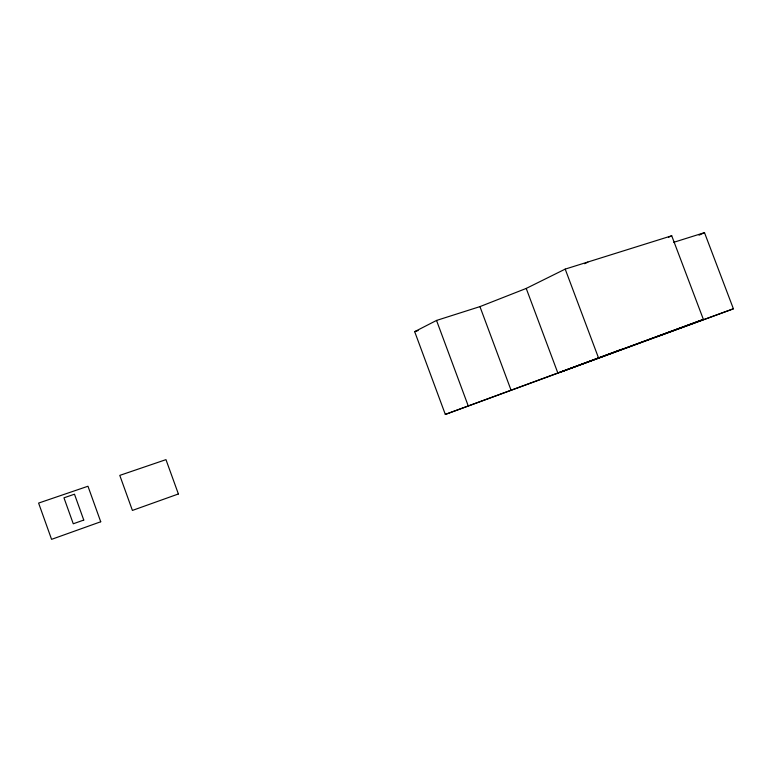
<?xml version="1.0" encoding="UTF-8"?>
<svg xmlns="http://www.w3.org/2000/svg" width="772" height="772" viewBox="0 0 772 772"><rect width="100%" height="100%" fill="white"/><g stroke="black" fill="none" stroke-linecap="round" stroke-linejoin="round"><path stroke-width="1.16" d="M673.763 242.302L704.498 232.652L733.4 308.8L445.319 414.419L414.68 331.651L436.527 320.438L479.943 306.619L526.224 288.429L565.201 269.11L671.717 235.778L703.379 319.405L559.584 372.442L621.431 349.34M584.655 263.715L587.859 262.142M668.456 237.332L671.717 235.778M699.056 235.161L704.498 232.652M445.319 414.419L703.379 319.405M657.155 336.65L733.4 308.8M414.68 331.651L418.115 330.551M565.201 269.11L598.454 357.725M526.224 288.429L557.818 372.924M479.943 306.619L511.054 390.178M436.527 320.438L468.208 405.84M100.727 521.766L51.57 539.348L38.6 503.083L87.969 486.244L100.727 521.766M178.39 493.974L132.408 510.427L119.785 475.388L165.97 459.639L178.39 493.974M83.762 520.058L73.272 523.783L63.96 497.815L74.479 494.205L83.762 520.058"/></g></svg>
